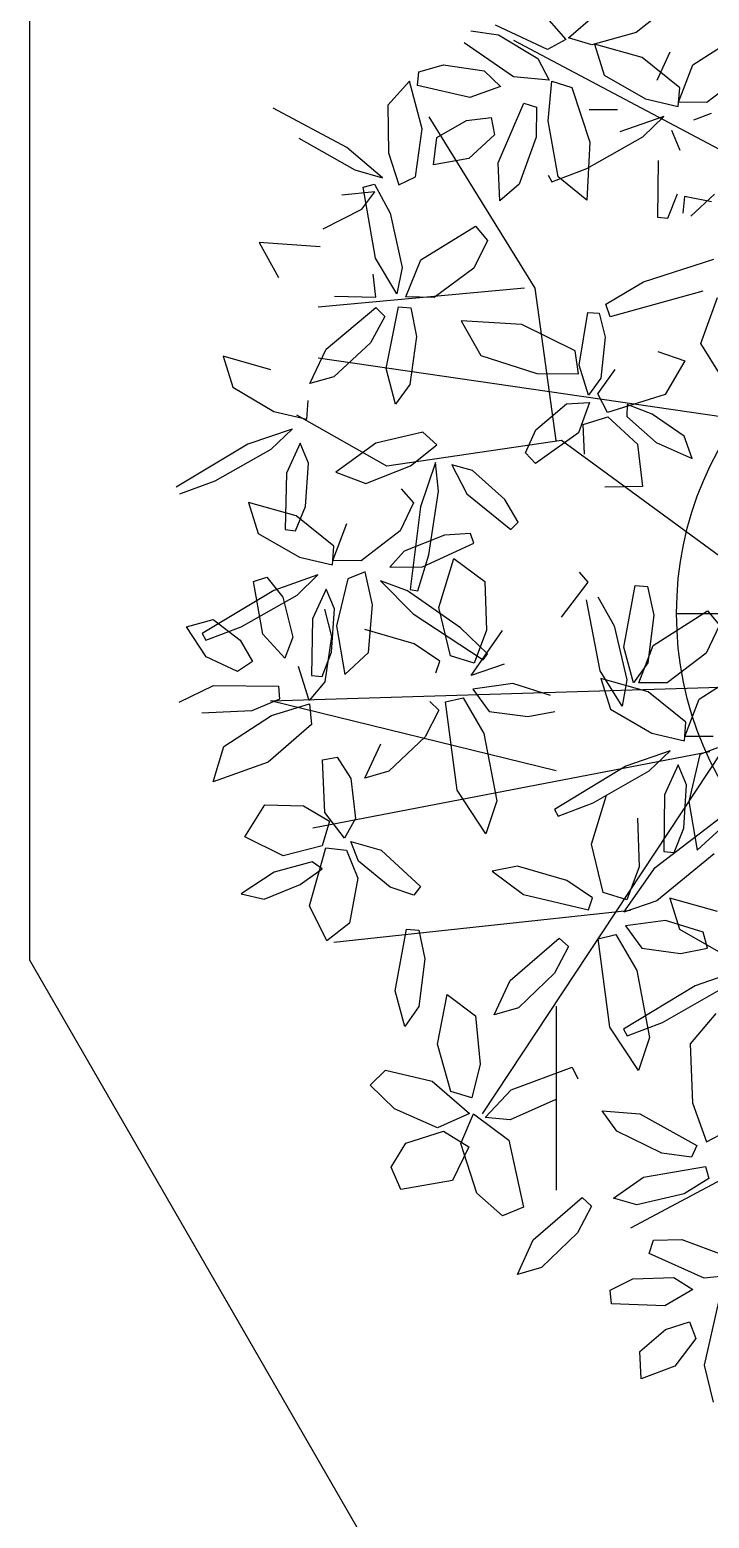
# Model space of a CAD drawing. Extents: x 8365 to 8547, y -347 to -272.
# Drawn here: x 8489.898 to 8490.496, y -322.081 to -320.77 of the extents above; entities that cross this region are included whole.
import ezdxf

# ---------------------------------------------------------------- set-up
doc = ezdxf.new("R2010")
doc.units = 0
doc.layers.get('0').update_dxf_attribs({"linetype": 'CONTINUOUS'})
doc.layers.add('1', color=7, linetype='CONTINUOUS')

msp = doc.modelspace()

# ---------------------------------------------------------------- linework, layer by layer
at = {"color": 60}
for p, q in [((8490.3466, -320.7524), (8490.3696, -320.7788)), ((8490.3536, -320.7878), (8490.3079, -320.7662)), ((8490.3721, -320.7776), (8490.3957, -320.7568)), ((8490.4511, -320.7574), (8490.4316, -320.7727)), ((8490.2859, -320.7712), (8490.3104, -320.7749)), ((8490.3104, -320.7749), (8490.3451, -320.7957)), ((8490.3696, -320.7788), (8490.3536, -320.7878)), ((8490.3926, -320.7836), (8490.3721, -320.7776)), ((8490.4316, -320.7727), (8490.3926, -320.7836)), ((8490.4815, -320.8013), (8490.5292, -320.7708)), ((8490.3236, -320.8119), (8490.2802, -320.782)), ((8490.4368, -320.7948), (8490.3949, -320.783)), ((8490.3949, -320.783), (8490.4034, -320.8102)), ((8490.4614, -320.7901), (8490.4498, -320.8149)), ((8490.2404, -320.8073), (8490.262, -320.8011)), ((8490.262, -320.8011), (8490.2977, -320.8065)), ((8490.3451, -320.7957), (8490.3549, -320.8147)), ((8490.47, -320.8215), (8490.4368, -320.7948)), ((8490.4689, -320.8341), (8490.4815, -320.8013)), ((8490.2321, -320.8156), (8490.213, -320.8367)), ((8490.2433, -320.8576), (8490.2321, -320.8156)), ((8490.2392, -320.8195), (8490.2404, -320.8073)), ((8490.2977, -320.8065), (8490.3122, -320.8202)), ((8490.3549, -320.8147), (8490.3236, -320.8119)), ((8490.3542, -320.8505), (8490.3575, -320.8157)), ((8490.3575, -320.8157), (8490.375, -320.8211)), ((8490.4034, -320.8102), (8490.4398, -320.8313)), ((8490.5284, -320.8081), (8490.4939, -320.8343)), ((8490.2852, -320.8299), (8490.2392, -320.8195)), ((8490.3122, -320.8202), (8490.2852, -320.8299)), ((8490.375, -320.8211), (8490.3909, -320.8692)), ((8490.4398, -320.8313), (8490.4687, -320.838)), ((8490.4687, -320.838), (8490.47, -320.8215)), ((8490.1769, -320.8741), (8490.1121, -320.8393)), ((8490.213, -320.8367), (8490.2135, -320.8788)), ((8490.3101, -320.8875), (8490.3327, -320.8349)), ((8490.3327, -320.8349), (8490.3438, -320.8384)), ((8490.3438, -320.8384), (8490.3436, -320.865)), ((8490.4153, -320.841), (8490.3903, -320.8409)), ((8490.4939, -320.8343), (8490.4689, -320.8341)), ((8490.4976, -320.8442), (8490.4822, -320.85)), ((8490.2373, -320.8998), (8490.2433, -320.8576)), ((8490.2562, -320.8652), (8490.2821, -320.8502)), ((8490.2821, -320.8502), (8490.3039, -320.8476)), ((8490.3039, -320.8476), (8490.307, -320.863)), ((8490.363, -320.8998), (8490.3542, -320.8505)), ((8490.456, -320.8468), (8490.4171, -320.8603)), ((8490.4375, -320.8645), (8490.456, -320.8468)), ((8490.1345, -320.8658), (8490.1838, -320.8938)), ((8490.2531, -320.8893), (8490.2562, -320.8652)), ((8490.307, -320.863), (8490.2843, -320.8836)), ((8490.3436, -320.865), (8490.3285, -320.9063)), ((8490.3909, -320.8692), (8490.3882, -320.9205)), ((8490.3883, -320.8925), (8490.4375, -320.8645)), ((8490.4704, -320.8767), (8490.4631, -320.8592)), ((8490.2084, -320.9006), (8490.1769, -320.8741)), ((8490.2135, -320.8788), (8490.2225, -320.907)), ((8490.2843, -320.8836), (8490.2531, -320.8893)), ((8490.1838, -320.8938), (8490.2084, -320.9006)), ((8490.3117, -320.921), (8490.3101, -320.8875)), ((8490.3573, -320.9043), (8490.3883, -320.8925)), ((8490.4511, -320.8855), (8490.4504, -320.9353)), ((8490.1911, -320.9089), (8490.2011, -320.9063)), ((8490.2021, -320.9715), (8490.1911, -320.9089)), ((8490.2011, -320.9063), (8490.215, -320.9319)), ((8490.2225, -320.907), (8490.2373, -320.8998)), ((8490.3285, -320.9063), (8490.3117, -320.921)), ((8490.3541, -320.8984), (8490.3573, -320.9043)), ((8490.3882, -320.9205), (8490.363, -320.8998)), ((8490.2014, -320.913), (8490.1726, -320.9161)), ((8490.1901, -320.9283), (8490.2014, -320.913)), ((8490.4595, -320.9363), (8490.4679, -320.9149)), ((8490.4743, -320.9172), (8490.4726, -320.9318)), ((8490.4981, -320.9219), (8490.4743, -320.9172)), ((8490.4797, -320.9344), (8490.5006, -320.9151)), ((8490.1559, -320.9457), (8490.1901, -320.9283)), ((8490.215, -320.9319), (8490.2257, -320.9796)), ((8490.4504, -320.9353), (8490.4595, -320.9363)), ((8490.242, -320.973), (8490.2901, -320.9432)), ((8490.2901, -320.9432), (8490.3008, -320.9558)), ((8490.1533, -320.9616), (8490.0998, -320.9578)), ((8490.0998, -320.9578), (8490.1167, -320.9886)), ((8490.3008, -320.9558), (8490.2888, -320.9804)), ((8490.221, -321.0028), (8490.2021, -320.9715)), ((8490.2289, -321.0056), (8490.242, -320.973)), ((8490.438, -320.9922), (8490.5001, -320.9725)), ((8490.2025, -321.0058), (8490.2, -320.9856)), ((8490.2257, -320.9796), (8490.221, -321.0028)), ((8490.2888, -320.9804), (8490.2539, -321.0061)), ((8490.4049, -321.012), (8490.438, -320.9922)), ((8490.4904, -321.0005), (8490.4087, -321.023)), ((8490.1586, -321.0517), (8490.2024, -321.015)), ((8490.166, -321.0049), (8490.2025, -321.0058)), ((8490.2024, -321.015), (8490.2103, -321.0227)), ((8490.2116, -321.0686), (8490.2223, -321.0142)), ((8490.2223, -321.0142), (8490.2332, -321.0153)), ((8490.2539, -321.0061), (8490.2289, -321.0056)), ((8490.2332, -321.0153), (8490.2382, -321.0405)), ((8490.4087, -321.023), (8490.4049, -321.012)), ((8490.4887, -321.0465), (8490.5033, -321.0062)), ((8490.2103, -321.0227), (8490.1977, -321.046)), ((8490.3309, -321.0298), (8490.2774, -321.0267)), ((8490.2774, -321.0267), (8490.2948, -321.0573)), ((8490.3815, -321.0657), (8490.3892, -321.0192)), ((8490.3892, -321.0192), (8490.399, -321.0198)), ((8490.399, -321.0198), (8490.4043, -321.0411)), ((8490.2382, -321.0405), (8490.2324, -321.0826)), ((8490.378, -321.0531), (8490.3309, -321.0298)), ((8490.4043, -321.0411), (8490.4004, -321.0771)), ((8490.1443, -321.0819), (8490.1586, -321.0517)), ((8490.1977, -321.046), (8490.1655, -321.076)), ((8490.3808, -321.0733), (8490.378, -321.0531)), ((8490.4506, -321.0537), (8490.4745, -321.062)), ((8490.5066, -321.0754), (8490.4887, -321.0465)), ((8490.1098, -321.0699), (8490.0681, -321.0579)), ((8490.0681, -321.0579), (8490.0764, -321.0851)), ((8490.2948, -321.0573), (8490.3443, -321.073)), ((8490.3897, -321.0922), (8490.3815, -321.0657)), ((8490.4745, -321.062), (8490.4571, -321.0916)), ((8490.1655, -321.076), (8490.1443, -321.0819)), ((8490.2197, -321.0999), (8490.2116, -321.0686)), ((8490.3443, -321.073), (8490.3808, -321.0733)), ((8490.4004, -321.0771), (8490.3897, -321.0922)), ((8490.398, -321.091), (8490.4132, -321.0694)), ((8490.0764, -321.0851), (8490.1127, -321.1064)), ((8490.2324, -321.0826), (8490.2197, -321.0999)), ((8490.4064, -321.1073), (8490.398, -321.091)), ((8490.4571, -321.0916), (8490.4064, -321.1073)), ((8490.1127, -321.1064), (8490.1415, -321.1132)), ((8490.1415, -321.1132), (8490.1429, -321.0968)), ((8490.3432, -321.1225), (8490.3704, -321.0997)), ((8490.3704, -321.0997), (8490.3904, -321.0985)), ((8490.3904, -321.0985), (8490.3808, -321.1253)), ((8490.4238, -321.1002), (8490.4233, -321.111)), ((8490.4457, -321.1089), (8490.4238, -321.1002)), ((8490.3849, -321.1178), (8490.4066, -321.1112)), ((8490.3861, -321.1441), (8490.3849, -321.1178)), ((8490.4066, -321.1112), (8490.4327, -321.1353)), ((8490.4233, -321.111), (8490.4491, -321.1338)), ((8490.4739, -321.1283), (8490.4457, -321.1089)), ((8490.1288, -321.122), (8490.0898, -321.1353)), ((8490.1103, -321.1396), (8490.1288, -321.122)), ((8490.2439, -321.1247), (8490.2023, -321.1343)), ((8490.256, -321.1359), (8490.2439, -321.1247)), ((8490.3342, -321.1429), (8490.3432, -321.1225)), ((8490.3808, -321.1253), (8490.343, -321.1522)), ((8490.481, -321.1478), (8490.4739, -321.1283)), ((8490.0898, -321.1353), (8490.0267, -321.173)), ((8490.0609, -321.1674), (8490.1103, -321.1396)), ((8490.1358, -321.1344), (8490.1237, -321.1607)), ((8490.1431, -321.152), (8490.1358, -321.1344)), ((8490.2023, -321.1343), (8490.1672, -321.1599)), ((8490.2329, -321.1544), (8490.256, -321.1359)), ((8490.343, -321.1522), (8490.3342, -321.1429)), ((8490.4327, -321.1353), (8490.4372, -321.1726)), ((8490.4491, -321.1338), (8490.481, -321.1478)), ((8490.1404, -321.1902), (8490.1431, -321.152)), ((8490.1937, -321.17), (8490.2329, -321.1544)), ((8490.255, -321.1513), (8490.2416, -321.1903)), ((8490.2575, -321.1767), (8490.255, -321.1513)), ((8490.2875, -321.1584), (8490.2692, -321.1534)), ((8490.2692, -321.1534), (8490.2824, -321.1791)), ((8490.316, -321.184), (8490.2875, -321.1584)), ((8490.0298, -321.179), (8490.0609, -321.1674)), ((8490.1237, -321.1607), (8490.1227, -321.2105)), ((8490.1672, -321.1599), (8490.1937, -321.17)), ((8490.2247, -321.1745), (8490.2355, -321.187)), ((8490.2492, -321.2328), (8490.2575, -321.1767)), ((8490.2824, -321.1791), (8490.3212, -321.2104)), ((8490.3276, -321.2039), (8490.316, -321.184)), ((8490.4372, -321.1726), (8490.4041, -321.1732)), ((8490.1322, -321.1985), (8490.0904, -321.1866)), ((8490.0904, -321.1866), (8490.0988, -321.2138)), ((8490.1318, -321.2115), (8490.1404, -321.1902)), ((8490.1655, -321.2252), (8490.1322, -321.1985)), ((8490.2355, -321.187), (8490.2239, -321.2117)), ((8490.2416, -321.1903), (8490.2327, -321.2633)), ((8490.1227, -321.2105), (8490.1318, -321.2115)), ((8490.1644, -321.2377), (8490.177, -321.205)), ((8490.2239, -321.2117), (8490.1894, -321.2379)), ((8490.3212, -321.2104), (8490.3276, -321.2039)), ((8490.0988, -321.2138), (8490.1353, -321.2349)), ((8490.2628, -321.2154), (8490.2272, -321.2295)), ((8490.2435, -321.2433), (8490.2888, -321.2224)), ((8490.2858, -321.2138), (8490.2628, -321.2154)), ((8490.2888, -321.2224), (8490.2858, -321.2138)), ((8490.1353, -321.2349), (8490.1642, -321.2416)), ((8490.1642, -321.2416), (8490.1655, -321.2252)), ((8490.1894, -321.2379), (8490.1644, -321.2377)), ((8490.2272, -321.2295), (8490.2146, -321.2437)), ((8490.2393, -321.2644), (8490.2492, -321.2328)), ((8490.2578, -321.2792), (8490.271, -321.2359)), ((8490.271, -321.2359), (8490.2983, -321.2562)), ((8490.1514, -321.2504), (8490.1125, -321.264)), ((8490.133, -321.2681), (8490.1514, -321.2504)), ((8490.193, -321.2478), (8490.1776, -321.2537)), ((8490.1994, -321.2767), (8490.193, -321.2478)), ((8490.2146, -321.2437), (8490.2435, -321.2433)), ((8490.3813, -321.248), (8490.389, -321.2568)), ((8490.1125, -321.264), (8490.0496, -321.302)), ((8490.0946, -321.2562), (8490.1063, -321.2525)), ((8490.1029, -321.3027), (8490.0946, -321.2562)), ((8490.1063, -321.2525), (8490.1204, -321.27)), ((8490.1586, -321.2628), (8490.1465, -321.2891)), ((8490.1659, -321.2803), (8490.1586, -321.2628)), ((8490.1776, -321.2537), (8490.1678, -321.2952)), ((8490.2303, -321.2645), (8490.2065, -321.2555)), ((8490.2065, -321.2555), (8490.2354, -321.2848)), ((8490.2327, -321.2633), (8490.2393, -321.2644)), ((8490.2983, -321.2562), (8490.2999, -321.2989)), ((8490.389, -321.2568), (8490.3657, -321.2875)), ((8490.4209, -321.3141), (8490.4308, -321.2597)), ((8490.4308, -321.2597), (8490.4417, -321.2606)), ((8490.4417, -321.2606), (8490.4471, -321.2857)), ((8490.0838, -321.2962), (8490.133, -321.2681)), ((8490.1204, -321.27), (8490.1292, -321.3051)), ((8490.196, -321.3187), (8490.1994, -321.2767)), ((8490.2769, -321.2969), (8490.2303, -321.2645)), ((8490.3998, -321.3349), (8490.388, -321.2724)), ((8490.398, -321.2697), (8490.4122, -321.2951)), ((8490.0356, -321.296), (8490.0591, -321.2896)), ((8490.0591, -321.2896), (8490.0829, -321.3077)), ((8490.1465, -321.2891), (8490.1458, -321.339)), ((8490.1572, -321.2806), (8490.1633, -321.3046)), ((8490.1634, -321.3185), (8490.1659, -321.2803)), ((8490.2354, -321.2848), (8490.2969, -321.3252)), ((8490.2682, -321.3216), (8490.2578, -321.2792)), ((8490.4471, -321.2857), (8490.4418, -321.3279)), ((8490.4465, -321.3125), (8490.4943, -321.282)), ((8490.4943, -321.282), (8490.5051, -321.2945)), ((8490.053, -321.3226), (8490.0356, -321.296)), ((8490.0496, -321.302), (8490.0528, -321.3079)), ((8490.0528, -321.3079), (8490.0838, -321.2962)), ((8490.1223, -321.3237), (8490.1029, -321.3027)), ((8490.1678, -321.2952), (8490.1751, -321.338)), ((8490.2362, -321.311), (8490.1926, -321.2984)), ((8490.3008, -321.3198), (8490.2769, -321.2969)), ((8490.2864, -321.3389), (8490.3139, -321.2994)), ((8490.2999, -321.2989), (8490.289, -321.328)), ((8490.4122, -321.2951), (8490.4235, -321.3427)), ((8490.5051, -321.2945), (8490.4934, -321.3193)), ((8490.0829, -321.3077), (8490.0938, -321.3267)), ((8490.1292, -321.3051), (8490.1223, -321.3237)), ((8490.1633, -321.3046), (8490.1576, -321.3446)), ((8490.2587, -321.3263), (8490.2362, -321.311)), ((8490.4293, -321.3454), (8490.4209, -321.3141)), ((8490.4339, -321.3453), (8490.4465, -321.3125)), ((8490.0807, -321.3355), (8490.053, -321.3226)), ((8490.0938, -321.3267), (8490.0807, -321.3355)), ((8490.155, -321.3399), (8490.1634, -321.3185)), ((8490.1751, -321.338), (8490.196, -321.3187)), ((8490.2553, -321.3367), (8490.2587, -321.3263)), ((8490.289, -321.328), (8490.2682, -321.3216)), ((8490.3154, -321.329), (8490.2864, -321.3389)), ((8490.2969, -321.3252), (8490.3008, -321.3198)), ((8490.4418, -321.3279), (8490.4293, -321.3454)), ((8490.4934, -321.3193), (8490.4589, -321.3455)), ((8490.4871, -321.3598), (8490.5348, -321.3293)), ((8490.1438, -321.361), (8490.1343, -321.3311)), ((8490.1458, -321.339), (8490.155, -321.3399)), ((8490.4192, -321.3659), (8490.3998, -321.3349)), ((8490.4423, -321.3533), (8490.4005, -321.3415)), ((8490.4005, -321.3415), (8490.4089, -321.3686)), ((8490.4235, -321.3427), (8490.4192, -321.3659)), ((8490.0291, -321.3623), (8490.0594, -321.3479)), ((8490.0594, -321.3479), (8490.1166, -321.3484)), ((8490.1166, -321.3484), (8490.1177, -321.3599)), ((8490.1576, -321.3446), (8490.1438, -321.361)), ((8490.323, -321.3461), (8490.2878, -321.351)), ((8490.2878, -321.351), (8490.3023, -321.3706)), ((8490.3561, -321.3565), (8490.323, -321.3461)), ((8490.4589, -321.3455), (8490.4339, -321.3453)), ((8490.4755, -321.38), (8490.4423, -321.3533)), ((8490.1177, -321.3599), (8490.0931, -321.37)), ((8490.1105, -321.3742), (8490.1439, -321.3638)), ((8490.1439, -321.3638), (8490.1457, -321.382)), ((8490.25, -321.3618), (8490.2579, -321.3694)), ((8490.2638, -321.3622), (8490.2792, -321.3586)), ((8490.274, -321.44), (8490.2638, -321.3622)), ((8490.2792, -321.3586), (8490.2976, -321.3901)), ((8490.4089, -321.3686), (8490.4454, -321.3897)), ((8490.4745, -321.3926), (8490.4871, -321.3598)), ((8490.0931, -321.37), (8490.0492, -321.3721)), ((8490.0685, -321.4015), (8490.1105, -321.3742)), ((8490.1457, -321.382), (8490.1075, -321.4152)), ((8490.2579, -321.3694), (8490.2457, -321.3929)), ((8490.3023, -321.3706), (8490.3362, -321.3752)), ((8490.3362, -321.3752), (8490.36, -321.3706)), ((8490.4742, -321.3964), (8490.4755, -321.38)), ((8490.2457, -321.3929), (8490.2139, -321.4233)), ((8490.2976, -321.3901), (8490.3088, -321.4493)), ((8490.4454, -321.3897), (8490.4742, -321.3964)), ((8490.4995, -321.3927), (8490.4745, -321.3926)), ((8490.0592, -321.4327), (8490.0685, -321.4015)), ((8490.1928, -321.4295), (8490.2067, -321.3991)), ((8490.4615, -321.4052), (8490.4226, -321.4188)), ((8490.4431, -321.4229), (8490.4615, -321.4052)), ((8490.5031, -321.4026), (8490.4877, -321.4085)), ((8490.1075, -321.4152), (8490.0592, -321.4327)), ((8490.1555, -321.4133), (8490.1682, -321.411)), ((8490.1575, -321.4596), (8490.1555, -321.4133)), ((8490.1682, -321.411), (8490.1803, -321.4296)), ((8490.4226, -321.4188), (8490.3597, -321.4568)), ((8490.4686, -321.4176), (8490.4566, -321.444)), ((8490.476, -321.4351), (8490.4686, -321.4176)), ((8490.4877, -321.4085), (8490.4779, -321.45)), ((8490.1803, -321.4296), (8490.1845, -321.4648)), ((8490.2139, -321.4233), (8490.1928, -321.4295)), ((8490.3939, -321.451), (8490.4431, -321.4229)), ((8490.2993, -321.4784), (8490.274, -321.44)), ((8490.3923, -321.4876), (8490.4055, -321.4444)), ((8490.4566, -321.444), (8490.4559, -321.4938)), ((8490.4735, -321.4734), (8490.476, -321.4351)), ((8490.087, -321.481), (8490.1046, -321.4529)), ((8490.1046, -321.4529), (8490.1388, -321.4538)), ((8490.1388, -321.4538), (8490.1615, -321.4671)), ((8490.1747, -321.4823), (8490.1575, -321.4596)), ((8490.3088, -321.4493), (8490.2993, -321.4784)), ((8490.3597, -321.4568), (8490.3629, -321.4627)), ((8490.3629, -321.4627), (8490.3939, -321.451)), ((8490.4484, -321.5079), (8490.5158, -321.4565)), ((8490.4779, -321.45), (8490.4852, -321.4928)), ((8490.1615, -321.4671), (8490.1552, -321.4889)), ((8490.1845, -321.4648), (8490.1747, -321.4823)), ((8490.4328, -321.4646), (8490.4343, -321.5074)), ((8490.465, -321.4948), (8490.4735, -321.4734)), ((8490.4852, -321.4928), (8490.5061, -321.4736)), ((8490.1208, -321.4976), (8490.087, -321.481)), ((8490.1871, -321.5024), (8490.1803, -321.4852)), ((8490.1803, -321.4852), (8490.207, -321.4928)), ((8490.1552, -321.4889), (8490.1208, -321.4976)), ((8490.144, -321.5419), (8490.1585, -321.4908)), ((8490.1585, -321.4908), (8490.1767, -321.4927)), ((8490.1767, -321.4927), (8490.1866, -321.5173)), ((8490.207, -321.4928), (8490.2417, -321.5246)), ((8490.4027, -321.5301), (8490.3923, -321.4876)), ((8490.5002, -321.496), (8490.4498, -321.5375)), ((8490.4559, -321.4938), (8490.465, -321.4948)), ((8490.113, -321.5122), (8490.0838, -321.5312)), ((8490.1462, -321.5029), (8490.113, -321.5122)), ((8490.1357, -321.5229), (8490.155, -321.5093)), ((8490.155, -321.5093), (8490.1462, -321.5029)), ((8490.2151, -321.5252), (8490.1871, -321.5024)), ((8490.3271, -321.5069), (8490.3049, -321.5111)), ((8490.3049, -321.5111), (8490.3323, -321.5318)), ((8490.3706, -321.5195), (8490.3271, -321.5069)), ((8490.4209, -321.5474), (8490.4484, -321.5079)), ((8490.4343, -321.5074), (8490.4234, -321.5365)), ((8490.104, -321.5358), (8490.1357, -321.5229)), ((8490.1866, -321.5173), (8490.1793, -321.5571)), ((8490.2358, -321.5325), (8490.2151, -321.5252)), ((8490.2417, -321.5246), (8490.2358, -321.5325)), ((8490.3932, -321.5348), (8490.3706, -321.5195)), ((8490.0838, -321.5312), (8490.104, -321.5358)), ((8490.3323, -321.5318), (8490.3897, -321.5452)), ((8490.3897, -321.5452), (8490.3932, -321.5348)), ((8490.4234, -321.5365), (8490.4027, -321.5301)), ((8490.4498, -321.5375), (8490.4209, -321.5474)), ((8490.5032, -321.5468), (8490.4614, -321.535)), ((8490.4614, -321.535), (8490.4698, -321.5622)), ((8490.1592, -321.5727), (8490.144, -321.5419)), ((8490.1793, -321.5571), (8490.1592, -321.5727)), ((8490.2194, -321.6167), (8490.2293, -321.5623)), ((8490.2293, -321.5623), (8490.2402, -321.5632)), ((8490.2402, -321.5632), (8490.2456, -321.5883)), ((8490.4575, -321.5546), (8490.4223, -321.5595)), ((8490.4223, -321.5595), (8490.4367, -321.5791)), ((8490.4906, -321.565), (8490.4575, -321.5546)), ((8490.4698, -321.5622), (8490.5063, -321.5832)), ((8490.4945, -321.5791), (8490.4906, -321.565)), ((8490.3206, -321.6074), (8490.3639, -321.5701)), ((8490.3719, -321.5777), (8490.3596, -321.6012)), ((8490.3639, -321.5701), (8490.3719, -321.5777)), ((8490.3983, -321.5707), (8490.4137, -321.5671)), ((8490.4084, -321.6485), (8490.3983, -321.5707)), ((8490.4137, -321.5671), (8490.4321, -321.5986)), ((8490.2456, -321.5883), (8490.2403, -321.6305)), ((8490.4367, -321.5791), (8490.4706, -321.5837)), ((8490.4706, -321.5837), (8490.4945, -321.5791)), ((8490.3596, -321.6012), (8490.3279, -321.6316)), ((8490.4321, -321.5986), (8490.4433, -321.6578)), ((8490.5224, -321.5988), (8490.4835, -321.6123)), ((8490.3067, -321.6378), (8490.3206, -321.6074)), ((8490.4835, -321.6123), (8490.4206, -321.6504))]:
    msp.add_line(p, q, dxfattribs=at)
at = {"color": 44}
for p, q in [((8490.5243, -320.886), (8490.3239, -320.7798)), ((8490.3426, -320.9979), (8490.2494, -320.8469)), ((8490.3333, -320.9979), (8490.1515, -321.0147)), ((8490.3612, -321.1321), (8490.3426, -320.9979)), ((8490.6502, -321.1321), (8490.1515, -321.0594)), ((8490.2121, -321.1545), (8490.1328, -321.1098)), ((8490.3659, -321.1321), (8490.2121, -321.1545)), ((8490.6363, -321.3301), (8490.3659, -321.1321)), ((8490.1095, -321.3614), (8490.6087, -321.3461)), ((8490.3612, -321.4229), (8490.1095, -321.3614)), ((8490.4964, -321.4062), (8490.1468, -321.4733)), ((8490.5067, -321.4062), (8490.296, -321.725)), ((8490.4265, -321.546), (8490.1655, -321.574)), ((8490.3612, -321.63), (8490.3612, -321.7921)), ((8490.6362, -321.7138), (8490.4265, -321.8256))]:
    msp.add_line(p, q, dxfattribs=at)
at = {"linetype": 'CONTINUOUS'}
msp.add_line((8490.4672, -321.2843), (8491.0672, -321.2843), dxfattribs=at)
msp.add_line((8490.4672, -321.2843), (8491.0672, -321.2843), dxfattribs=at)
msp.add_line((8490.4672, -321.2843), (8491.0672, -321.2843), dxfattribs=at)
at = {"color": 62}
for p, q in [((8490.2278, -321.648), (8490.2194, -321.6167)), ((8490.4548, -321.6445), (8490.504, -321.6164)), ((8490.2403, -321.6305), (8490.2278, -321.648)), ((8490.2567, -321.6636), (8490.2653, -321.6198)), ((8490.2653, -321.6198), (8490.2902, -321.6387)), ((8490.2902, -321.6387), (8490.2942, -321.6813)), ((8490.3279, -321.6316), (8490.3067, -321.6378)), ((8490.5019, -321.6367), (8490.4791, -321.6634)), ((8490.4338, -321.6869), (8490.4084, -321.6485)), ((8490.4206, -321.6504), (8490.4238, -321.6563)), ((8490.4238, -321.6563), (8490.4548, -321.6445)), ((8490.2685, -321.7054), (8490.2567, -321.6636)), ((8490.4433, -321.6578), (8490.4338, -321.6869)), ((8490.4791, -321.6634), (8490.4813, -321.7153)), ((8490.2942, -321.6813), (8490.2868, -321.7109)), ((8490.3216, -321.7038), (8490.3752, -321.6837)), ((8490.3752, -321.6837), (8490.3804, -321.6941)), ((8490.1973, -321.6998), (8490.2109, -321.6864)), ((8490.2109, -321.6864), (8490.252, -321.6962)), ((8490.252, -321.6962), (8490.2848, -321.7246)), ((8490.2187, -321.7204), (8490.1973, -321.6998)), ((8490.2868, -321.7109), (8490.2685, -321.7054)), ((8490.2986, -321.7281), (8490.3216, -321.7038)), ((8490.2567, -321.7372), (8490.2187, -321.7204)), ((8490.361, -321.7124), (8490.3208, -321.7301)), ((8490.4147, -321.7401), (8490.4017, -321.7224)), ((8490.4017, -321.7224), (8490.4349, -321.725)), ((8490.4813, -321.7153), (8490.4935, -321.7497)), ((8490.2848, -321.7246), (8490.2567, -321.7372)), ((8490.2771, -321.751), (8490.2884, -321.7249)), ((8490.2884, -321.7249), (8490.3194, -321.748)), ((8490.3208, -321.7301), (8490.2986, -321.7281)), ((8490.4349, -321.725), (8490.4849, -321.7529)), ((8490.2287, -321.7507), (8490.262, -321.7403)), ((8490.262, -321.7403), (8490.2843, -321.754)), ((8490.3194, -321.748), (8490.3325, -321.8071)), ((8490.4542, -321.7595), (8490.4147, -321.7401)), ((8490.4935, -321.7497), (8490.5115, -321.7402)), ((8490.2159, -321.7718), (8490.2287, -321.7507)), ((8490.2843, -321.754), (8490.2699, -321.7835)), ((8490.2912, -321.7949), (8490.2771, -321.751)), ((8490.4804, -321.763), (8490.4542, -321.7595)), ((8490.4849, -321.7529), (8490.4804, -321.763)), ((8490.2243, -321.7915), (8490.2159, -321.7718)), ((8490.2699, -321.7835), (8490.2243, -321.7915)), ((8490.4116, -321.7992), (8490.4381, -321.7806)), ((8490.3138, -321.8146), (8490.2912, -321.7949)), ((8490.3409, -321.836), (8490.3842, -321.7986)), ((8490.3842, -321.7986), (8490.3922, -321.8062)), ((8490.4323, -321.805), (8490.4116, -321.7992)), ((8490.3325, -321.8071), (8490.3138, -321.8146)), ((8490.3922, -321.8062), (8490.3799, -321.8297)), ((8490.327, -321.8663), (8490.3409, -321.836)), ((8490.3799, -321.8297), (8490.3482, -321.8601)), ((8490.3482, -321.8601), (8490.327, -321.8663)), ((8490.4087, -321.8801), (8490.4288, -321.8701)), ((8490.4098, -321.8923), (8490.4087, -321.8801)), ((8490.4361, -321.9584), (8490.4349, -321.9341))]:
    msp.add_line(p, q, dxfattribs=at)
at = {"color": 64}
for p, q in [((8490.4381, -321.7806), (8490.4926, -321.7712)), ((8490.4926, -321.7712), (8490.4955, -321.7818)), ((8490.4955, -321.7818), (8490.4738, -321.7955)), ((8490.4738, -321.7955), (8490.4323, -321.805)), ((8490.4432, -321.848), (8490.4469, -321.8363)), ((8490.4469, -321.8363), (8490.4717, -321.8355)), ((8490.4717, -321.8355), (8490.5096, -321.8496)), ((8490.4914, -321.8695), (8490.4432, -321.848)), ((8490.5227, -321.8665), (8490.4914, -321.8695)), ((8490.4288, -321.8701), (8490.4649, -321.8689)), ((8490.4816, -321.8796), (8490.4569, -321.8941)), ((8490.4649, -321.8689), (8490.4816, -321.8796)), ((8490.4569, -321.8941), (8490.4098, -321.8923)), ((8490.4919, -321.9462), (8490.5045, -321.8904)), ((8490.4349, -321.9341), (8490.4576, -321.9147)), ((8490.4576, -321.9147), (8490.4785, -321.9081)), ((8490.4785, -321.9081), (8490.4843, -321.9227)), ((8490.4843, -321.9227), (8490.4658, -321.9471)), ((8490.4658, -321.9471), (8490.4361, -321.9584)), ((8490.4996, -321.9789), (8490.4919, -321.9462))]:
    msp.add_line(p, q, dxfattribs=at)
at = {"layer": '1', "color": 1, "linetype": 'CONTINUOUS'}
for q in [(8489.8977, -306.2757), (8491.1696, -323.7929)]:
    msp.add_line((8489.8977, -321.5899), q, dxfattribs=at)
msp.add_circle((8490.7672, -321.2843), 0.3, dxfattribs=at)

doc.saveas('drawing.dxf')
